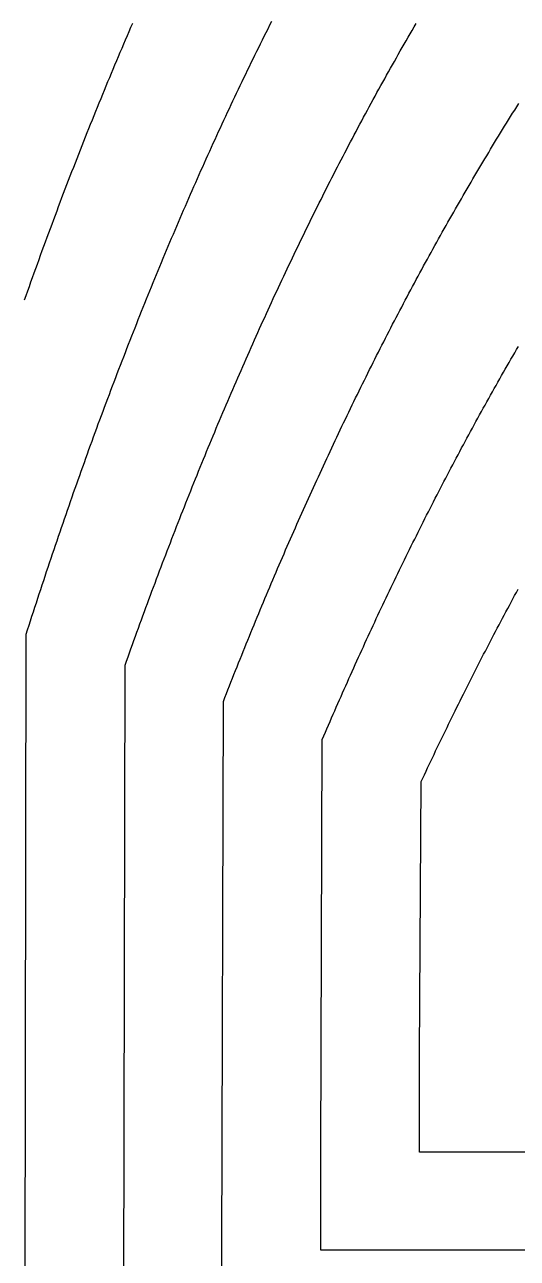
# Model space of a CAD drawing. Extents: x 201 to 397, y -170 to -3.
# Drawn here: x 232.19 to 247.8, y -132.56 to -93.46 of the extents above; entities that cross this region are included whole.
import ezdxf

# ---------------------------------------------------------------- set-up
doc = ezdxf.new("R2010")
doc.units = 0
doc.layers.add('MyLines', color=7, linetype='Continuous')

msp = doc.modelspace()

# ---------------------------------------------------------------- linework, layer by layer
at = {"layer": 'MyLines'}
for p, q in [((235.562, -93.545), (235.619, -93.414)), ((239.965, -93.47), (240.025, -93.352)), ((244.534, -93.533), (244.597, -93.425)), ((235.392, -93.939), (235.449, -93.808)), ((235.449, -93.808), (235.506, -93.676)), ((235.506, -93.676), (235.562, -93.545)), ((239.727, -93.946), (239.786, -93.827)), ((239.786, -93.827), (239.846, -93.708)), ((239.846, -93.708), (239.905, -93.589)), ((239.905, -93.589), (239.965, -93.47)), ((244.345, -93.859), (244.408, -93.75)), ((244.408, -93.75), (244.471, -93.642)), ((244.471, -93.642), (244.534, -93.533)), ((235.223, -94.336), (235.28, -94.203)), ((235.28, -94.203), (235.336, -94.071)), ((235.336, -94.071), (235.392, -93.939)), ((239.55, -94.305), (239.609, -94.185)), ((239.609, -94.185), (239.668, -94.065)), ((239.668, -94.065), (239.727, -93.946)), ((244.095, -94.295), (244.157, -94.186)), ((244.157, -94.186), (244.22, -94.077)), ((244.22, -94.077), (244.282, -93.968)), ((244.282, -93.968), (244.345, -93.859)), ((235.055, -94.733), (235.111, -94.601)), ((235.111, -94.601), (235.167, -94.468)), ((235.167, -94.468), (235.223, -94.336)), ((239.374, -94.664), (239.433, -94.544)), ((239.433, -94.544), (239.491, -94.424)), ((239.491, -94.424), (239.55, -94.305)), ((243.847, -94.733), (243.909, -94.624)), ((243.909, -94.624), (243.971, -94.514)), ((243.971, -94.514), (244.033, -94.405)), ((244.033, -94.405), (244.095, -94.295)), ((234.888, -95.133), (234.944, -94.999)), ((234.944, -94.999), (234.999, -94.866)), ((234.999, -94.866), (235.055, -94.733)), ((239.199, -95.025), (239.257, -94.905)), ((239.257, -94.905), (239.316, -94.784)), ((239.316, -94.784), (239.374, -94.664)), ((243.662, -95.063), (243.724, -94.953)), ((243.724, -94.953), (243.785, -94.843)), ((243.785, -94.843), (243.847, -94.733)), ((234.722, -95.534), (234.777, -95.4)), ((234.777, -95.4), (234.833, -95.266)), ((234.833, -95.266), (234.888, -95.133)), ((238.967, -95.509), (239.025, -95.388)), ((239.025, -95.388), (239.083, -95.267)), ((239.083, -95.267), (239.141, -95.146)), ((239.141, -95.146), (239.199, -95.025)), ((243.417, -95.505), (243.478, -95.394)), ((243.478, -95.394), (243.539, -95.284)), ((243.539, -95.284), (243.601, -95.173)), ((243.601, -95.173), (243.662, -95.063)), ((234.557, -95.937), (234.612, -95.802)), ((234.612, -95.802), (234.667, -95.668)), ((234.667, -95.668), (234.722, -95.534)), ((238.794, -95.873), (238.852, -95.752)), ((238.852, -95.752), (238.909, -95.63)), ((238.909, -95.63), (238.967, -95.509)), ((243.235, -95.837), (243.296, -95.726)), ((243.296, -95.726), (243.356, -95.616)), ((243.356, -95.616), (243.417, -95.505)), ((234.448, -96.206), (234.502, -96.071)), ((234.502, -96.071), (234.557, -95.937)), ((238.623, -96.239), (238.68, -96.117)), ((238.68, -96.117), (238.737, -95.995)), ((238.737, -95.995), (238.794, -95.873)), ((242.994, -96.283), (243.054, -96.171)), ((243.054, -96.171), (243.114, -96.06)), ((243.114, -96.06), (243.174, -95.948)), ((243.174, -95.948), (243.235, -95.837)), ((247.656, -96.271), (247.721, -96.168)), ((247.721, -96.168), (247.785, -96.066)), ((247.785, -96.066), (247.849, -95.963)), ((234.284, -96.612), (234.338, -96.476)), ((234.338, -96.476), (234.393, -96.341)), ((234.393, -96.341), (234.448, -96.206)), ((238.452, -96.606), (238.509, -96.483)), ((238.509, -96.483), (238.566, -96.361)), ((238.566, -96.361), (238.623, -96.239)), ((242.814, -96.618), (242.874, -96.506)), ((242.874, -96.506), (242.934, -96.394)), ((242.934, -96.394), (242.994, -96.283)), ((247.401, -96.682), (247.465, -96.579)), ((247.465, -96.579), (247.528, -96.476)), ((247.528, -96.476), (247.592, -96.373)), ((247.592, -96.373), (247.656, -96.271)), ((234.121, -97.019), (234.176, -96.883)), ((234.176, -96.883), (234.23, -96.747)), ((234.23, -96.747), (234.284, -96.612)), ((238.226, -97.098), (238.282, -96.974)), ((238.282, -96.974), (238.339, -96.851)), ((238.339, -96.851), (238.395, -96.729)), ((238.395, -96.729), (238.452, -96.606)), ((242.576, -97.067), (242.635, -96.954)), ((242.635, -96.954), (242.694, -96.842)), ((242.694, -96.842), (242.754, -96.73)), ((242.754, -96.73), (242.814, -96.618)), ((247.21, -96.992), (247.274, -96.888)), ((247.274, -96.888), (247.337, -96.785)), ((247.337, -96.785), (247.401, -96.682)), ((233.96, -97.428), (234.014, -97.292)), ((234.014, -97.292), (234.067, -97.155)), ((234.067, -97.155), (234.121, -97.019)), ((238.057, -97.468), (238.113, -97.344)), ((238.113, -97.344), (238.17, -97.221)), ((238.17, -97.221), (238.226, -97.098)), ((242.398, -97.405), (242.457, -97.292)), ((242.457, -97.292), (242.516, -97.179)), ((242.516, -97.179), (242.576, -97.067)), ((246.958, -97.406), (247.021, -97.303)), ((247.021, -97.303), (247.084, -97.199)), ((247.084, -97.199), (247.147, -97.095)), ((247.147, -97.095), (247.21, -96.992)), ((233.799, -97.839), (233.853, -97.702)), ((233.853, -97.702), (233.906, -97.565)), ((233.906, -97.565), (233.96, -97.428)), ((237.89, -97.84), (237.946, -97.716)), ((237.946, -97.716), (238.001, -97.592)), ((238.001, -97.592), (238.057, -97.468)), ((242.163, -97.857), (242.222, -97.744)), ((242.222, -97.744), (242.28, -97.631)), ((242.28, -97.631), (242.339, -97.518)), ((242.339, -97.518), (242.398, -97.405)), ((246.708, -97.823), (246.771, -97.718)), ((246.771, -97.718), (246.833, -97.614)), ((246.833, -97.614), (246.896, -97.51)), ((246.896, -97.51), (246.958, -97.406)), ((233.639, -98.252), (233.692, -98.114)), ((233.692, -98.114), (233.746, -97.976)), ((233.746, -97.976), (233.799, -97.839)), ((237.723, -98.213), (237.779, -98.088)), ((237.779, -98.088), (237.834, -97.964)), ((237.834, -97.964), (237.89, -97.84)), ((241.988, -98.198), (242.046, -98.084)), ((242.046, -98.084), (242.105, -97.971)), ((242.105, -97.971), (242.163, -97.857)), ((246.46, -98.241), (246.522, -98.136)), ((246.522, -98.136), (246.584, -98.031)), ((246.584, -98.031), (246.646, -97.927)), ((246.646, -97.927), (246.708, -97.823)), ((233.48, -98.666), (233.533, -98.528)), ((233.533, -98.528), (233.586, -98.389)), ((233.586, -98.389), (233.639, -98.252)), ((237.558, -98.588), (237.613, -98.463)), ((237.613, -98.463), (237.668, -98.338)), ((237.668, -98.338), (237.723, -98.213)), ((241.814, -98.54), (241.872, -98.426)), ((241.872, -98.426), (241.93, -98.312)), ((241.93, -98.312), (241.988, -98.198)), ((246.276, -98.555), (246.337, -98.45)), ((246.337, -98.45), (246.399, -98.345)), ((246.399, -98.345), (246.46, -98.241)), ((233.375, -98.943), (233.428, -98.804)), ((233.428, -98.804), (233.48, -98.666)), ((237.393, -98.964), (237.448, -98.838)), ((237.448, -98.838), (237.503, -98.713)), ((237.503, -98.713), (237.558, -98.588)), ((241.583, -98.998), (241.641, -98.883)), ((241.641, -98.883), (241.698, -98.769)), ((241.698, -98.769), (241.756, -98.654)), ((241.756, -98.654), (241.814, -98.54)), ((246.031, -98.977), (246.092, -98.871)), ((246.092, -98.871), (246.153, -98.766)), ((246.153, -98.766), (246.214, -98.66)), ((246.214, -98.66), (246.276, -98.555)), ((233.218, -99.36), (233.27, -99.221)), ((233.27, -99.221), (233.322, -99.082)), ((233.322, -99.082), (233.375, -98.943)), ((237.229, -99.341), (237.284, -99.215)), ((237.284, -99.215), (237.338, -99.089)), ((237.338, -99.089), (237.393, -98.964)), ((241.411, -99.343), (241.469, -99.228)), ((241.469, -99.228), (241.526, -99.113)), ((241.526, -99.113), (241.583, -98.998)), ((245.788, -99.399), (245.849, -99.294)), ((245.849, -99.294), (245.909, -99.188)), ((245.909, -99.188), (245.97, -99.082)), ((245.97, -99.082), (246.031, -98.977)), ((233.061, -99.779), (233.113, -99.639)), ((233.113, -99.639), (233.165, -99.5)), ((233.165, -99.5), (233.218, -99.36)), ((237.066, -99.72), (237.12, -99.594)), ((237.12, -99.594), (237.175, -99.467)), ((237.175, -99.467), (237.229, -99.341)), ((241.184, -99.804), (241.24, -99.688)), ((241.24, -99.688), (241.297, -99.573)), ((241.297, -99.573), (241.354, -99.458)), ((241.354, -99.458), (241.411, -99.343)), ((245.607, -99.718), (245.667, -99.612)), ((245.667, -99.612), (245.728, -99.506)), ((245.728, -99.506), (245.788, -99.399)), ((232.905, -100.2), (232.957, -100.059)), ((232.957, -100.059), (233.009, -99.919)), ((233.009, -99.919), (233.061, -99.779)), ((236.85, -100.228), (236.904, -100.1)), ((236.904, -100.1), (236.958, -99.973)), ((236.958, -99.973), (237.012, -99.847)), ((237.012, -99.847), (237.066, -99.72)), ((241.014, -100.152), (241.071, -100.036)), ((241.071, -100.036), (241.127, -99.92)), ((241.127, -99.92), (241.184, -99.804)), ((245.368, -100.144), (245.427, -100.037)), ((245.427, -100.037), (245.487, -99.931)), ((245.487, -99.931), (245.547, -99.824)), ((245.547, -99.824), (245.607, -99.718)), ((232.751, -100.622), (232.802, -100.481)), ((232.802, -100.481), (232.854, -100.34)), ((232.854, -100.34), (232.905, -100.2)), ((236.689, -100.61), (236.743, -100.482)), ((236.743, -100.482), (236.797, -100.355)), ((236.797, -100.355), (236.85, -100.228)), ((240.845, -100.5), (240.902, -100.384)), ((240.902, -100.384), (240.958, -100.268)), ((240.958, -100.268), (241.014, -100.152)), ((245.13, -100.572), (245.189, -100.465)), ((245.189, -100.465), (245.248, -100.358)), ((245.248, -100.358), (245.308, -100.251)), ((245.308, -100.251), (245.368, -100.144)), ((232.648, -100.905), (232.699, -100.764)), ((232.699, -100.764), (232.751, -100.622)), ((236.529, -100.994), (236.583, -100.866)), ((236.583, -100.866), (236.636, -100.738)), ((236.636, -100.738), (236.689, -100.61)), ((240.622, -100.967), (240.678, -100.85)), ((240.678, -100.85), (240.733, -100.734)), ((240.733, -100.734), (240.789, -100.617)), ((240.789, -100.617), (240.845, -100.5)), ((244.953, -100.894), (245.012, -100.787)), ((245.012, -100.787), (245.071, -100.679)), ((245.071, -100.679), (245.13, -100.572)), ((232.495, -101.33), (232.546, -101.188)), ((232.546, -101.188), (232.597, -101.047)), ((232.597, -101.047), (232.648, -100.905)), ((236.37, -101.379), (236.423, -101.25)), ((236.423, -101.25), (236.476, -101.122)), ((236.476, -101.122), (236.529, -100.994)), ((240.455, -101.319), (240.511, -101.202)), ((240.511, -101.202), (240.566, -101.084)), ((240.566, -101.084), (240.622, -100.967)), ((244.718, -101.325), (244.776, -101.217)), ((244.776, -101.217), (244.835, -101.11)), ((244.835, -101.11), (244.894, -101.002)), ((244.894, -101.002), (244.953, -100.894)), ((232.342, -101.758), (232.393, -101.615)), ((232.393, -101.615), (232.444, -101.473)), ((232.444, -101.473), (232.495, -101.33)), ((236.212, -101.766), (236.265, -101.636)), ((236.265, -101.636), (236.318, -101.508)), ((236.318, -101.508), (236.37, -101.379)), ((240.29, -101.672), (240.345, -101.554)), ((240.345, -101.554), (240.4, -101.436)), ((240.4, -101.436), (240.455, -101.319)), ((244.485, -101.758), (244.543, -101.65)), ((244.543, -101.65), (244.601, -101.542)), ((244.601, -101.542), (244.66, -101.433)), ((244.66, -101.433), (244.718, -101.325)), ((232.191, -102.187), (232.241, -102.044)), ((232.241, -102.044), (232.292, -101.9)), ((232.292, -101.9), (232.342, -101.758)), ((236.055, -102.154), (236.107, -102.024)), ((236.107, -102.024), (236.16, -101.895)), ((236.16, -101.895), (236.212, -101.766)), ((240.07, -102.144), (240.125, -102.026)), ((240.125, -102.026), (240.18, -101.908)), ((240.18, -101.908), (240.235, -101.79)), ((240.235, -101.79), (240.29, -101.672)), ((244.311, -102.084), (244.369, -101.976)), ((244.369, -101.976), (244.427, -101.867)), ((244.427, -101.867), (244.485, -101.758)), ((235.898, -102.543), (235.95, -102.413)), ((235.95, -102.413), (236.003, -102.283)), ((236.003, -102.283), (236.055, -102.154)), ((239.907, -102.5), (239.961, -102.381)), ((239.961, -102.381), (240.016, -102.262)), ((240.016, -102.262), (240.07, -102.144)), ((244.081, -102.521), (244.139, -102.411)), ((244.139, -102.411), (244.196, -102.302)), ((244.196, -102.302), (244.254, -102.193)), ((244.254, -102.193), (244.311, -102.084)), ((235.743, -102.934), (235.794, -102.804)), ((235.794, -102.804), (235.846, -102.674)), ((235.846, -102.674), (235.898, -102.543)), ((239.744, -102.857), (239.798, -102.738)), ((239.798, -102.738), (239.852, -102.619)), ((239.852, -102.619), (239.907, -102.5)), ((243.91, -102.849), (243.967, -102.739)), ((243.967, -102.739), (244.024, -102.63)), ((244.024, -102.63), (244.081, -102.521)), ((235.588, -103.327), (235.639, -103.196)), ((235.639, -103.196), (235.691, -103.065)), ((235.691, -103.065), (235.743, -102.934)), ((239.528, -103.335), (239.582, -103.215)), ((239.582, -103.215), (239.636, -103.095)), ((239.636, -103.095), (239.69, -102.976)), ((239.69, -102.976), (239.744, -102.857)), ((243.683, -103.289), (243.74, -103.179)), ((243.74, -103.179), (243.796, -103.069)), ((243.796, -103.069), (243.853, -102.959)), ((243.853, -102.959), (243.91, -102.849)), ((235.434, -103.721), (235.485, -103.59)), ((235.485, -103.59), (235.536, -103.458)), ((235.536, -103.458), (235.588, -103.327)), ((239.368, -103.694), (239.421, -103.574)), ((239.421, -103.574), (239.475, -103.454)), ((239.475, -103.454), (239.528, -103.335)), ((243.458, -103.73), (243.514, -103.619)), ((243.514, -103.619), (243.57, -103.509)), ((243.57, -103.509), (243.627, -103.399)), ((243.627, -103.399), (243.683, -103.289)), ((235.281, -104.117), (235.332, -103.985)), ((235.332, -103.985), (235.383, -103.853)), ((235.383, -103.853), (235.434, -103.721)), ((239.208, -104.055), (239.261, -103.935)), ((239.261, -103.935), (239.314, -103.815)), ((239.314, -103.815), (239.368, -103.694)), ((243.29, -104.062), (243.346, -103.951)), ((243.346, -103.951), (243.402, -103.841)), ((243.402, -103.841), (243.458, -103.73)), ((247.601, -104.068), (247.66, -103.966)), ((247.66, -103.966), (247.72, -103.863)), ((247.72, -103.863), (247.779, -103.761)), ((247.779, -103.761), (247.839, -103.658)), ((235.128, -104.514), (235.179, -104.381)), ((235.179, -104.381), (235.23, -104.249)), ((235.23, -104.249), (235.281, -104.117)), ((239.049, -104.418), (239.102, -104.297)), ((239.102, -104.297), (239.155, -104.176)), ((239.155, -104.176), (239.208, -104.055)), ((243.067, -104.507), (243.123, -104.396)), ((243.123, -104.396), (243.178, -104.284)), ((243.178, -104.284), (243.234, -104.173)), ((243.234, -104.173), (243.29, -104.062)), ((247.365, -104.48), (247.423, -104.377)), ((247.423, -104.377), (247.483, -104.274)), ((247.483, -104.274), (247.542, -104.171)), ((247.542, -104.171), (247.601, -104.068)), ((234.977, -104.913), (235.027, -104.78)), ((235.027, -104.78), (235.078, -104.647)), ((235.078, -104.647), (235.128, -104.514)), ((238.838, -104.903), (238.891, -104.781)), ((238.891, -104.781), (238.943, -104.66)), ((238.943, -104.66), (238.996, -104.539)), ((238.996, -104.539), (239.049, -104.418)), ((242.901, -104.842), (242.956, -104.73)), ((242.956, -104.73), (243.012, -104.618)), ((243.012, -104.618), (243.067, -104.507)), ((247.13, -104.893), (247.188, -104.79)), ((247.188, -104.79), (247.247, -104.687)), ((247.247, -104.687), (247.306, -104.583)), ((247.306, -104.583), (247.365, -104.48)), ((234.826, -105.313), (234.876, -105.179)), ((234.876, -105.179), (234.926, -105.046)), ((234.926, -105.046), (234.977, -104.913)), ((238.681, -105.268), (238.733, -105.146)), ((238.733, -105.146), (238.786, -105.025)), ((238.786, -105.025), (238.838, -104.903)), ((242.681, -105.29), (242.736, -105.178)), ((242.736, -105.178), (242.791, -105.066)), ((242.791, -105.066), (242.846, -104.954)), ((242.846, -104.954), (242.901, -104.842)), ((246.955, -105.205), (247.013, -105.101)), ((247.013, -105.101), (247.072, -104.997)), ((247.072, -104.997), (247.13, -104.893)), ((234.726, -105.58), (234.776, -105.447)), ((234.776, -105.447), (234.826, -105.313)), ((238.525, -105.635), (238.577, -105.512)), ((238.577, -105.512), (238.629, -105.39)), ((238.629, -105.39), (238.681, -105.268)), ((242.518, -105.627), (242.572, -105.515)), ((242.572, -105.515), (242.627, -105.402)), ((242.627, -105.402), (242.681, -105.29)), ((246.724, -105.621), (246.781, -105.517)), ((246.781, -105.517), (246.839, -105.413)), ((246.839, -105.413), (246.897, -105.308)), ((246.897, -105.308), (246.955, -105.205)), ((234.576, -105.983), (234.626, -105.849)), ((234.626, -105.849), (234.676, -105.715)), ((234.676, -105.715), (234.726, -105.58)), ((238.369, -106.003), (238.421, -105.88)), ((238.421, -105.88), (238.473, -105.757)), ((238.473, -105.757), (238.525, -105.635)), ((242.3, -106.078), (242.355, -105.965)), ((242.355, -105.965), (242.409, -105.853)), ((242.409, -105.853), (242.463, -105.74)), ((242.463, -105.74), (242.518, -105.627)), ((246.494, -106.039), (246.551, -105.934)), ((246.551, -105.934), (246.609, -105.83)), ((246.609, -105.83), (246.666, -105.725)), ((246.666, -105.725), (246.724, -105.621)), ((234.428, -106.387), (234.477, -106.253)), ((234.477, -106.253), (234.527, -106.118)), ((234.527, -106.118), (234.576, -105.983)), ((238.215, -106.372), (238.266, -106.249)), ((238.266, -106.249), (238.318, -106.126)), ((238.318, -106.126), (238.369, -106.003)), ((242.139, -106.418), (242.192, -106.305)), ((242.192, -106.305), (242.246, -106.192)), ((242.246, -106.192), (242.3, -106.078)), ((246.266, -106.458), (246.322, -106.353)), ((246.322, -106.353), (246.379, -106.248)), ((246.379, -106.248), (246.437, -106.143)), ((246.437, -106.143), (246.494, -106.039)), ((234.28, -106.793), (234.329, -106.658)), ((234.329, -106.658), (234.378, -106.523)), ((234.378, -106.523), (234.428, -106.387)), ((238.01, -106.866), (238.061, -106.742)), ((238.061, -106.742), (238.112, -106.619)), ((238.112, -106.619), (238.163, -106.495)), ((238.163, -106.495), (238.215, -106.372)), ((241.978, -106.759), (242.031, -106.645)), ((242.031, -106.645), (242.085, -106.532)), ((242.085, -106.532), (242.139, -106.418)), ((246.096, -106.774), (246.152, -106.669)), ((246.152, -106.669), (246.209, -106.563)), ((246.209, -106.563), (246.266, -106.458)), ((234.133, -107.201), (234.182, -107.065)), ((234.182, -107.065), (234.231, -106.929)), ((234.231, -106.929), (234.28, -106.793)), ((237.857, -107.238), (237.908, -107.114)), ((237.908, -107.114), (237.959, -106.99)), ((237.959, -106.99), (238.01, -106.866)), ((241.764, -107.215), (241.817, -107.101)), ((241.817, -107.101), (241.871, -106.987)), ((241.871, -106.987), (241.924, -106.873)), ((241.924, -106.873), (241.978, -106.759)), ((245.87, -107.196), (245.926, -107.091)), ((245.926, -107.091), (245.983, -106.985)), ((245.983, -106.985), (246.039, -106.879)), ((246.039, -106.879), (246.096, -106.774)), ((233.986, -107.609), (234.035, -107.473)), ((234.035, -107.473), (234.084, -107.337)), ((234.084, -107.337), (234.133, -107.201)), ((237.705, -107.612), (237.756, -107.487)), ((237.756, -107.487), (237.806, -107.362)), ((237.806, -107.362), (237.857, -107.238)), ((241.605, -107.559), (241.658, -107.444)), ((241.658, -107.444), (241.711, -107.33)), ((241.711, -107.33), (241.764, -107.215)), ((245.646, -107.621), (245.702, -107.514)), ((245.702, -107.514), (245.758, -107.408)), ((245.758, -107.408), (245.814, -107.302)), ((245.814, -107.302), (245.87, -107.196)), ((233.841, -108.02), (233.889, -107.883)), ((233.889, -107.883), (233.938, -107.746)), ((233.938, -107.746), (233.986, -107.609)), ((237.554, -107.986), (237.604, -107.861)), ((237.604, -107.861), (237.655, -107.736)), ((237.655, -107.736), (237.705, -107.612)), ((241.394, -108.019), (241.447, -107.903)), ((241.447, -107.903), (241.5, -107.788)), ((241.5, -107.788), (241.552, -107.674)), ((241.552, -107.674), (241.605, -107.559)), ((245.48, -107.94), (245.535, -107.833)), ((245.535, -107.833), (245.591, -107.727)), ((245.591, -107.727), (245.646, -107.621)), ((233.696, -108.432), (233.744, -108.294)), ((233.744, -108.294), (233.792, -108.157)), ((233.792, -108.157), (233.841, -108.02)), ((237.403, -108.362), (237.453, -108.237)), ((237.453, -108.237), (237.504, -108.111)), ((237.504, -108.111), (237.554, -107.986)), ((241.237, -108.365), (241.289, -108.249)), ((241.289, -108.249), (241.342, -108.134)), ((241.342, -108.134), (241.394, -108.019)), ((245.259, -108.367), (245.314, -108.26)), ((245.314, -108.26), (245.369, -108.153)), ((245.369, -108.153), (245.424, -108.046)), ((245.424, -108.046), (245.48, -107.94)), ((233.6, -108.708), (233.648, -108.57)), ((233.648, -108.57), (233.696, -108.432)), ((237.254, -108.74), (237.304, -108.614)), ((237.304, -108.614), (237.353, -108.488)), ((237.353, -108.488), (237.403, -108.362)), ((241.081, -108.712), (241.133, -108.596)), ((241.133, -108.596), (241.185, -108.48)), ((241.185, -108.48), (241.237, -108.365)), ((245.039, -108.796), (245.094, -108.688)), ((245.094, -108.688), (245.149, -108.581)), ((245.149, -108.581), (245.204, -108.474)), ((245.204, -108.474), (245.259, -108.367)), ((233.456, -109.122), (233.504, -108.984)), ((233.504, -108.984), (233.552, -108.846)), ((233.552, -108.846), (233.6, -108.708)), ((237.105, -109.118), (237.154, -108.992)), ((237.154, -108.992), (237.204, -108.866)), ((237.204, -108.866), (237.254, -108.74)), ((240.873, -109.176), (240.925, -109.06)), ((240.925, -109.06), (240.977, -108.944)), ((240.977, -108.944), (241.029, -108.828)), ((241.029, -108.828), (241.081, -108.712)), ((244.875, -109.118), (244.93, -109.011)), ((244.93, -109.011), (244.984, -108.903)), ((244.984, -108.903), (245.039, -108.796)), ((233.313, -109.538), (233.361, -109.399)), ((233.361, -109.399), (233.408, -109.261)), ((233.408, -109.261), (233.456, -109.122)), ((236.957, -109.498), (237.006, -109.371)), ((237.006, -109.371), (237.055, -109.245)), ((237.055, -109.245), (237.105, -109.118)), ((240.719, -109.526), (240.77, -109.409)), ((240.77, -109.409), (240.822, -109.293)), ((240.822, -109.293), (240.873, -109.176)), ((244.659, -109.55), (244.713, -109.442)), ((244.713, -109.442), (244.767, -109.334)), ((244.767, -109.334), (244.821, -109.226)), ((244.821, -109.226), (244.875, -109.118)), ((233.171, -109.956), (233.218, -109.817)), ((233.218, -109.817), (233.266, -109.678)), ((233.266, -109.678), (233.313, -109.538)), ((236.809, -109.88), (236.858, -109.752)), ((236.858, -109.752), (236.907, -109.625)), ((236.907, -109.625), (236.957, -109.498)), ((240.514, -109.994), (240.565, -109.877)), ((240.565, -109.877), (240.616, -109.76)), ((240.616, -109.76), (240.668, -109.643)), ((240.668, -109.643), (240.719, -109.526)), ((244.443, -109.983), (244.497, -109.875)), ((244.497, -109.875), (244.551, -109.766)), ((244.551, -109.766), (244.605, -109.658)), ((244.605, -109.658), (244.659, -109.55)), ((233.03, -110.376), (233.077, -110.236)), ((233.077, -110.236), (233.124, -110.096)), ((233.124, -110.096), (233.171, -109.956)), ((236.614, -110.39), (236.662, -110.262)), ((236.662, -110.262), (236.711, -110.135)), ((236.711, -110.135), (236.76, -110.007)), ((236.76, -110.007), (236.809, -109.88)), ((240.361, -110.346), (240.412, -110.229)), ((240.412, -110.229), (240.463, -110.111)), ((240.463, -110.111), (240.514, -109.994)), ((244.283, -110.31), (244.336, -110.201)), ((244.336, -110.201), (244.39, -110.092)), ((244.39, -110.092), (244.443, -109.983)), ((232.889, -110.797), (232.936, -110.656)), ((232.936, -110.656), (232.983, -110.516)), ((232.983, -110.516), (233.03, -110.376)), ((236.468, -110.774), (236.517, -110.646)), ((236.517, -110.646), (236.565, -110.518)), ((236.565, -110.518), (236.614, -110.39)), ((240.209, -110.7), (240.26, -110.582)), ((240.26, -110.582), (240.311, -110.464)), ((240.311, -110.464), (240.361, -110.346)), ((244.07, -110.746), (244.123, -110.637)), ((244.123, -110.637), (244.176, -110.528)), ((244.176, -110.528), (244.229, -110.419)), ((244.229, -110.419), (244.283, -110.31)), ((232.796, -111.078), (232.842, -110.937)), ((232.842, -110.937), (232.889, -110.797)), ((236.323, -111.16), (236.371, -111.031)), ((236.371, -111.031), (236.42, -110.903)), ((236.42, -110.903), (236.468, -110.774)), ((240.058, -111.055), (240.108, -110.936)), ((240.108, -110.936), (240.159, -110.818)), ((240.159, -110.818), (240.209, -110.7)), ((243.911, -111.074), (243.964, -110.965)), ((243.964, -110.965), (244.017, -110.855)), ((244.017, -110.855), (244.07, -110.746)), ((232.656, -111.502), (232.702, -111.361)), ((232.702, -111.361), (232.749, -111.219)), ((232.749, -111.219), (232.796, -111.078)), ((236.179, -111.547), (236.227, -111.418)), ((236.227, -111.418), (236.275, -111.289)), ((236.275, -111.289), (236.323, -111.16)), ((239.858, -111.529), (239.908, -111.41)), ((239.908, -111.41), (239.958, -111.292)), ((239.958, -111.292), (240.008, -111.173)), ((240.008, -111.173), (240.058, -111.055)), ((243.701, -111.514), (243.753, -111.404)), ((243.753, -111.404), (243.806, -111.294)), ((243.806, -111.294), (243.859, -111.184)), ((243.859, -111.184), (243.911, -111.074)), ((247.774, -111.456), (247.83, -111.353)), ((232.517, -111.927), (232.563, -111.785)), ((232.563, -111.785), (232.61, -111.644)), ((232.61, -111.644), (232.656, -111.502)), ((236.035, -111.936), (236.083, -111.806)), ((236.083, -111.806), (236.131, -111.677)), ((236.131, -111.677), (236.179, -111.547)), ((239.708, -111.886), (239.758, -111.767)), ((239.758, -111.767), (239.808, -111.648)), ((239.808, -111.648), (239.858, -111.529)), ((243.544, -111.845), (243.596, -111.734)), ((243.596, -111.734), (243.649, -111.624)), ((243.649, -111.624), (243.701, -111.514)), ((247.553, -111.866), (247.608, -111.763)), ((247.608, -111.763), (247.664, -111.661)), ((247.664, -111.661), (247.719, -111.558)), ((247.719, -111.558), (247.774, -111.456)), ((232.379, -112.354), (232.425, -112.212)), ((232.425, -112.212), (232.471, -112.069)), ((232.471, -112.069), (232.517, -111.927)), ((235.892, -112.326), (235.94, -112.195)), ((235.94, -112.195), (235.988, -112.066)), ((235.988, -112.066), (236.035, -111.936)), ((239.559, -112.245), (239.609, -112.125)), ((239.609, -112.125), (239.658, -112.006)), ((239.658, -112.006), (239.708, -111.886)), ((243.336, -112.287), (243.388, -112.176)), ((243.388, -112.176), (243.44, -112.066)), ((243.44, -112.066), (243.492, -111.955)), ((243.492, -111.955), (243.544, -111.845)), ((247.333, -112.278), (247.388, -112.175)), ((247.388, -112.175), (247.443, -112.072)), ((247.443, -112.072), (247.498, -111.969)), ((247.498, -111.969), (247.553, -111.866)), ((232.287, -112.64), (232.333, -112.497)), ((232.333, -112.497), (232.379, -112.354)), ((235.75, -112.717), (235.798, -112.586)), ((235.798, -112.586), (235.845, -112.456)), ((235.845, -112.456), (235.892, -112.326)), ((239.362, -112.724), (239.411, -112.604)), ((239.411, -112.604), (239.461, -112.484)), ((239.461, -112.484), (239.51, -112.365)), ((239.51, -112.365), (239.559, -112.245)), ((243.181, -112.62), (243.233, -112.509)), ((243.233, -112.509), (243.285, -112.398)), ((243.285, -112.398), (243.336, -112.287)), ((247.115, -112.692), (247.17, -112.588)), ((247.17, -112.588), (247.224, -112.485)), ((247.224, -112.485), (247.279, -112.381)), ((247.279, -112.381), (247.333, -112.278)), ((232.196, -138.5), (232.242, -112.783)), ((232.242, -112.783), (232.287, -112.64)), ((235.609, -113.109), (235.656, -112.978)), ((235.656, -112.978), (235.703, -112.847)), ((235.703, -112.847), (235.75, -112.717)), ((239.215, -113.086), (239.264, -112.965)), ((239.264, -112.965), (239.313, -112.845)), ((239.313, -112.845), (239.362, -112.724)), ((242.976, -113.066), (243.027, -112.954)), ((243.027, -112.954), (243.079, -112.843)), ((243.079, -112.843), (243.13, -112.731)), ((243.13, -112.731), (243.181, -112.62)), ((246.898, -113.107), (246.952, -113.003)), ((246.952, -113.003), (247.007, -112.899)), ((247.007, -112.899), (247.061, -112.795)), ((247.061, -112.795), (247.115, -112.692)), ((235.468, -113.503), (235.515, -113.372)), ((235.515, -113.372), (235.562, -113.24)), ((235.562, -113.24), (235.609, -113.109)), ((239.069, -113.448), (239.117, -113.327)), ((239.117, -113.327), (239.166, -113.206)), ((239.166, -113.206), (239.215, -113.086)), ((242.823, -113.401), (242.874, -113.289)), ((242.874, -113.289), (242.925, -113.177)), ((242.925, -113.177), (242.976, -113.066)), ((246.737, -113.419), (246.791, -113.315)), ((246.791, -113.315), (246.844, -113.211)), ((246.844, -113.211), (246.898, -113.107)), ((235.328, -135.4), (235.375, -113.766)), ((235.375, -113.766), (235.421, -113.635)), ((235.421, -113.635), (235.468, -113.503)), ((238.923, -113.811), (238.972, -113.69)), ((238.972, -113.69), (239.02, -113.569)), ((239.02, -113.569), (239.069, -113.448)), ((242.62, -113.85), (242.67, -113.737)), ((242.67, -113.737), (242.721, -113.625)), ((242.721, -113.625), (242.772, -113.513)), ((242.772, -113.513), (242.823, -113.401)), ((246.523, -113.837), (246.576, -113.732)), ((246.576, -113.732), (246.63, -113.628)), ((246.63, -113.628), (246.683, -113.523)), ((246.683, -113.523), (246.737, -113.419)), ((238.73, -114.298), (238.778, -114.176)), ((238.778, -114.176), (238.826, -114.054)), ((238.826, -114.054), (238.875, -113.933)), ((238.875, -113.933), (238.923, -113.811)), ((242.468, -114.187), (242.519, -114.075)), ((242.519, -114.075), (242.569, -113.962)), ((242.569, -113.962), (242.62, -113.85)), ((246.31, -114.256), (246.363, -114.151)), ((246.363, -114.151), (246.416, -114.046)), ((246.416, -114.046), (246.469, -113.942)), ((246.469, -113.942), (246.523, -113.837)), ((238.586, -114.664), (238.634, -114.542)), ((238.634, -114.542), (238.682, -114.42)), ((238.682, -114.42), (238.73, -114.298)), ((242.267, -114.639), (242.318, -114.526)), ((242.318, -114.526), (242.368, -114.413)), ((242.368, -114.413), (242.418, -114.3)), ((242.418, -114.3), (242.468, -114.187)), ((246.099, -114.677), (246.151, -114.572)), ((246.151, -114.572), (246.204, -114.466)), ((246.204, -114.466), (246.257, -114.361)), ((246.257, -114.361), (246.31, -114.256)), ((238.443, -132.3), (238.49, -114.909)), ((238.49, -114.909), (238.538, -114.786)), ((238.538, -114.786), (238.586, -114.664)), ((242.118, -114.979), (242.168, -114.866)), ((242.168, -114.866), (242.217, -114.753)), ((242.217, -114.753), (242.267, -114.639)), ((245.941, -114.994), (245.993, -114.888)), ((245.993, -114.888), (246.046, -114.782)), ((246.046, -114.782), (246.099, -114.677)), ((241.919, -115.434), (241.969, -115.32)), ((241.969, -115.32), (242.018, -115.207)), ((242.018, -115.207), (242.068, -115.093)), ((242.068, -115.093), (242.118, -114.979)), ((245.732, -115.417), (245.784, -115.311)), ((245.784, -115.311), (245.836, -115.205)), ((245.836, -115.205), (245.889, -115.099)), ((245.889, -115.099), (245.941, -114.994)), ((241.771, -115.777), (241.82, -115.662)), ((241.82, -115.662), (241.87, -115.548)), ((241.87, -115.548), (241.919, -115.434)), ((245.525, -115.842), (245.576, -115.736)), ((245.576, -115.736), (245.628, -115.629)), ((245.628, -115.629), (245.68, -115.523)), ((245.68, -115.523), (245.732, -115.417)), ((241.575, -129.2), (241.624, -116.12)), ((241.624, -116.12), (241.673, -116.005)), ((241.673, -116.005), (241.722, -115.891)), ((241.722, -115.891), (241.771, -115.777)), ((245.37, -116.162), (245.421, -116.055)), ((245.421, -116.055), (245.473, -115.949)), ((245.473, -115.949), (245.525, -115.842)), ((245.165, -116.59), (245.216, -116.483)), ((245.216, -116.483), (245.267, -116.376)), ((245.267, -116.376), (245.319, -116.269)), ((245.319, -116.269), (245.37, -116.162)), ((244.961, -117.019), (245.012, -116.912)), ((245.012, -116.912), (245.063, -116.804)), ((245.063, -116.804), (245.114, -116.697)), ((245.114, -116.697), (245.165, -116.59)), ((244.809, -117.342), (244.86, -117.235)), ((244.86, -117.235), (244.91, -117.127)), ((244.91, -117.127), (244.961, -117.019)), ((244.708, -126.1), (244.759, -117.45)), ((244.759, -117.45), (244.809, -117.342)), ((244.708, -129.2), (244.708, -126.1)), ((241.575, -132.3), (241.575, -129.2)), ((260.735, -129.2), (244.708, -129.2)), ((238.443, -135.4), (238.443, -132.3)), ((258.497, -132.3), (241.575, -132.3))]:
    msp.add_line(p, q, dxfattribs=at)

doc.saveas('drawing.dxf')
